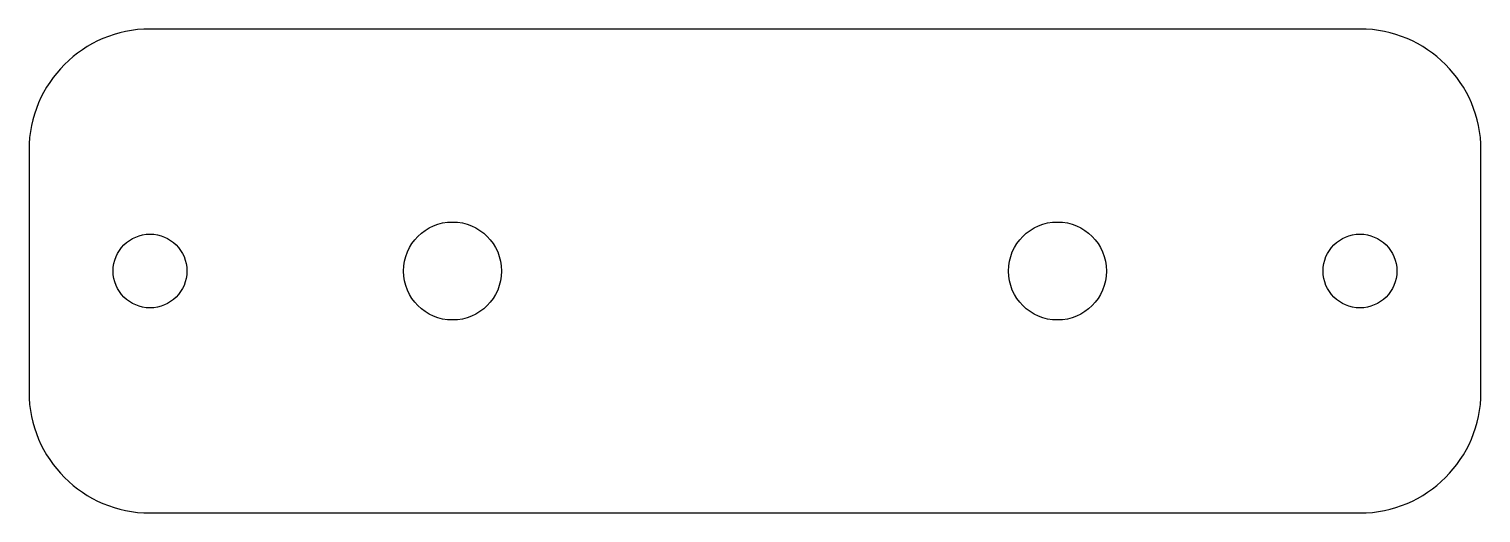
# Model space of a CAD drawing. Header units: millimetres. Extents: x -60 to 60, y -20 to 20.
import ezdxf

# ---------------------------------------------------------------- set-up
doc = ezdxf.new("R2010")
doc.units = ezdxf.units.MM

msp = doc.modelspace()

# ---------------------------------------------------------------- linework, layer by layer
at = {"color": 7, "linetype": 'Continuous', "lineweight": 25}
for p, q in [((50, 20), (-50, 20)), ((-60, 10), (-60, -10)), ((60, -10), (60, 10)), ((-50, -20), (50, -20))]:
    msp.add_line(p, q, dxfattribs=at)
for centre, radius in [((-25, 0), 4.05), ((25, 0), 4.05), ((-50, 0), 3.05), ((50, 0), 3.05)]:
    msp.add_circle(centre, radius, dxfattribs=at)
for centre, start, end in [((-50, 10), 90, 180), ((50, 10), 0, 90), ((-50, -10), 180, 270), ((50, -10), 270, 0)]:
    msp.add_arc(centre, 10, start, end, dxfattribs=at)

doc.saveas('drawing.dxf')
